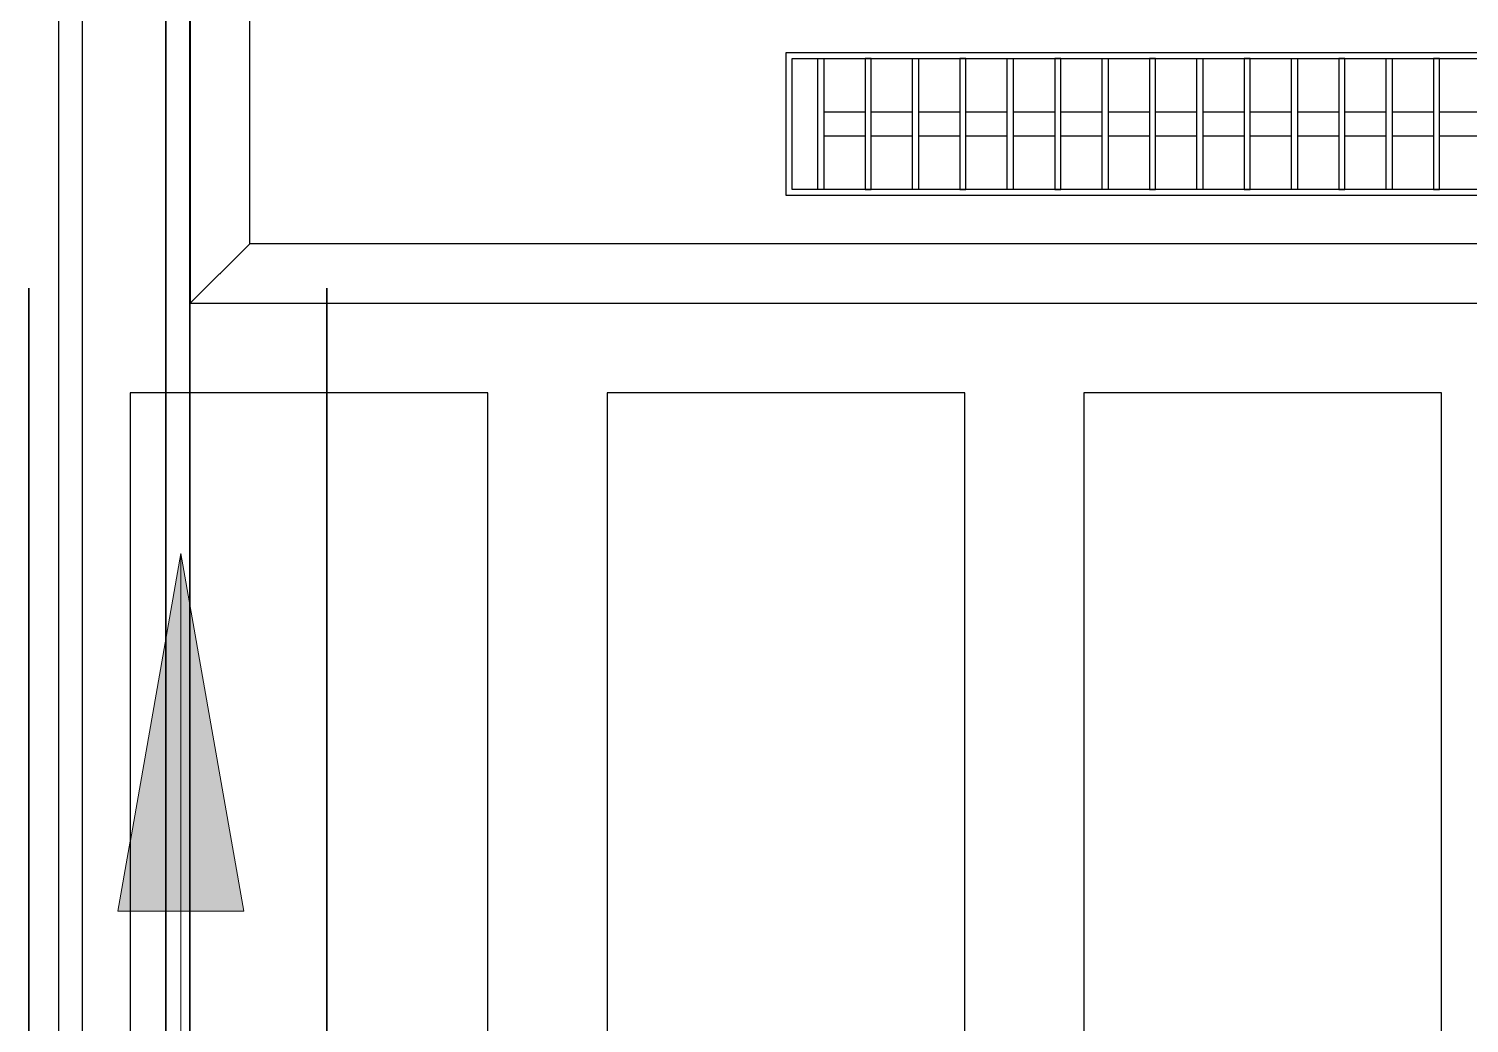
# Model space of a CAD drawing. Header units: millimetres. Extents: x -853432 to -773672, y -18171 to 22484.
# Drawn here: x -825917 to -824709, y -3325 to -2491 of the extents above; entities that cross this region are included whole.
import ezdxf
from ezdxf.xclip import XClip

# ---------------------------------------------------------------- set-up
doc = ezdxf.new("R2010")
doc.units = ezdxf.units.MM
doc.header["$XCLIPFRAME"] = 0
doc.linetypes.add('- SOM Dash 1_8_', pattern=[4.7625, 3.175, -1.5875])
for name, color, linetype in [('000 - WIPEOUT', 250, 'Continuous'), ('001 - ASCESSORIES', 251, 'Continuous'), ('A04_TUBE SERIES', 2, 'Continuous'), ('A11_ALU.SOLID SHEET', 2, 'Continuous')]:
    doc.layers.add(name, color=color, linetype=linetype)
doc.layers.add('G-ANNO-TEXT', color=3, linetype='Continuous', lineweight=9)
doc.layers.add('I-WALL-E', color=2, linetype='Continuous', lineweight=35)

# ---------------------------------------------------------------- blocks, each defined once
blk = doc.blocks.new('*U1046')
blk.add_lwpolyline([(0, -10), (6786.5, -10), (6786.5, 10), (0, 10)], close=True)
blk = doc.blocks.new('*U1051')
at = {"color": 3}
for points in [[(-437.5, 20550), (437.5, 20550), (437.5, 20250), (-437.5, 20250)], [(-437.5, 20150), (437.5, 20150), (437.5, 19850), (-437.5, 19850)], [(-437.5, 19750), (437.5, 19750), (437.5, 19450), (-437.5, 19450)]]:
    blk.add_wipeout(points, dxfattribs=at).dxf.layer = '000 - WIPEOUT'
at = {"layer": 'A11_ALU.SOLID SHEET', "color": 0, "linetype": 'ByBlock'}
for points in [[(-437.5, 20250), (437.5, 20250), (437.5, 20550), (-437.5, 20550)], [(-437.5, 19850), (437.5, 19850), (437.5, 20150), (-437.5, 20150)], [(-437.5, 19450), (437.5, 19450), (437.5, 19750), (-437.5, 19750)]]:
    blk.add_lwpolyline(points, close=True, dxfattribs=at)
blk = doc.blocks.new('*U1213')
at = {"rotation": 270}
blk.add_blockref('*U1046', (-81200, -563.5), dxfattribs=at)
at = {"layer": 'A11_ALU.SOLID SHEET', "color": 0, "linetype": 'ByBlock', "rotation": 90}
blk.add_blockref('*U1051', (-60600, -6813), dxfattribs=at)
blk = doc.blocks.new('*U638')
blk.add_attdef('EXTR.OVL-LENGTH_', (-25, -59.1), '', height=5)
blk.add_wipeout([(-25, 25), (25, -25), (25, 2224.5), (-25, 2174.5)]).dxf.layer = '000 - WIPEOUT'
blk.add_point((0, 0))
at = {"layer": 'A04_TUBE SERIES', "color": 0}
blk.add_lwpolyline([(-25, 25), (25, -25), (25, 2224.5), (-25, 2174.5)], close=True, dxfattribs=at)
blk = doc.blocks.new('*U641')
blk.add_attdef('EXTR.OVL-LENGTH_', (-25, -59.1), '', height=5)
blk.add_wipeout([(-25, 25), (25, -25), (25, 4675), (-25, 4625)]).dxf.layer = '000 - WIPEOUT'
at = {"layer": 'A04_TUBE SERIES', "color": 0}
blk.add_lwpolyline([(-25, 25), (25, -25), (25, 4675), (-25, 4625)], close=True, dxfattribs=at)
blk = doc.blocks.new('*U867')
at = {"color": 1}
blk.add_wipeout([(625, -60), (-625, -60), (-625, 60), (625, 60)], dxfattribs=at).dxf.layer = '000 - WIPEOUT'
at = {"layer": '001 - ASCESSORIES', "color": 0}
blk.add_lwpolyline([(625, -60), (-625, -60), (-625, 60), (625, 60)], close=True, dxfattribs=at)
at = {"layer": '001 - ASCESSORIES'}
for points in [[(620, -55), (-620, -55), (-620, 55), (620, 55)], [(-593.5, -55), (-598.5, -55), (-598.5, 55), (-593.5, 55)], [(-558.8, -55), (-553.8, -55), (-553.8, 55), (-558.8, 55)], [(-514, -55), (-519, -55), (-519, 55), (-514, 55)], [(-479.3, -55), (-474.3, -55), (-474.3, 55), (-479.3, 55)], [(-434.6, -55), (-439.6, -55), (-439.6, 55), (-434.6, 55)], [(-399.8, -55), (-394.8, -55), (-394.8, 55), (-399.8, 55)], [(-355.1, -55), (-360.1, -55), (-360.1, 55), (-355.1, 55)], [(-320.4, -55), (-315.4, -55), (-315.4, 55), (-320.4, 55)], [(-275.6, -55), (-280.6, -55), (-280.6, 55), (-275.6, 55)], [(-240.9, -55), (-235.9, -55), (-235.9, 55), (-240.9, 55)], [(-196.2, -55), (-201.2, -55), (-201.2, 55), (-196.2, 55)], [(-161.4, -55), (-156.4, -55), (-156.4, 55), (-161.4, 55)], [(-116.7, -55), (-121.7, -55), (-121.7, 55), (-116.7, 55)], [(-82, -55), (-77, -55), (-77, 55), (-82, 55)]]:
    blk.add_lwpolyline(points, close=True, dxfattribs=at)
for points in [[(-593.5, 10), (-558.8, 10)], [(-553.8, 10), (-519, 10)], [(-514, 10), (-479.3, 10)], [(-474.3, 10), (-439.6, 10)], [(-434.6, 10), (-399.8, 10)], [(-394.8, 10), (-360.1, 10)], [(-355.1, 10), (-320.4, 10)], [(-315.4, 10), (-280.6, 10)], [(-275.6, 10), (-240.9, 10)], [(-235.9, 10), (-201.2, 10)], [(-196.2, 10), (-161.4, 10)], [(-156.4, 10), (-121.7, 10)], [(-116.7, 10), (-82, 10)], [(-77, 10), (-42.2, 10)], [(-593.5, -10), (-558.8, -10)], [(-553.8, -10), (-519, -10)], [(-514, -10), (-479.3, -10)], [(-474.3, -10), (-439.6, -10)], [(-434.6, -10), (-399.8, -10)], [(-394.8, -10), (-360.1, -10)], [(-355.1, -10), (-320.4, -10)], [(-315.4, -10), (-280.6, -10)], [(-275.6, -10), (-240.9, -10)], [(-235.9, -10), (-201.2, -10)], [(-196.2, -10), (-161.4, -10)], [(-156.4, -10), (-121.7, -10)], [(-116.7, -10), (-82, -10)], [(-77, -10), (-42.2, -10)]]:
    blk.add_lwpolyline(points, dxfattribs=at)
blk = doc.blocks.new('*U1212')
blk.add_blockref('*U867', (-79974.7, -6150))
at = {"layer": 'A11_ALU.SOLID SHEET', "linetype": 'ByBlock', "rotation": 270}
blk.add_blockref('*U638', (-81074.5, -6275.5), dxfattribs=at)
at = {"layer": 'A11_ALU.SOLID SHEET', "linetype": 'ByBlock', "rotation": 180}
blk.add_blockref('*U641', (-81074.5, -1625.5), dxfattribs=at)

msp = doc.modelspace()

# ---------------------------------------------------------------- block references
at = {"layer": 'A11_ALU.SOLID SHEET'}
ref = msp.add_blockref('*U1213', (-744682.4, 3579), dxfattribs=at)
XClip(ref).set_block_clipping_path([(-104690.1238047112, -9620.0029952966), (-34092.6543255156, 14392.9971737705)])

# ---------------------------------------------------------------- next in the draw order: hatches: boundary and pattern name
at = {"layer": 'G-ANNO-TEXT'}
msp.add_hatch(color=7, dxfattribs=at).paths.add_polyline_path([(-825789.8, -2931.5), (-825842.7, -3231.5), (-825736.9, -3231.5)])

# ---------------------------------------------------------------- next in the draw order: linework, layer by layer
at = {"layer": 'G-ANNO-TEXT', "color": 10}
for p, q in [((-825789.8, -2931.5), (-825842.7, -3231.5)), ((-825736.9, -3231.5), (-825789.8, -2931.5)), ((-825789.8, -2931.5), (-825789.8, -13667.9)), ((-825842.7, -3231.5), (-825736.9, -3231.5))]:
    msp.add_line(p, q, dxfattribs=at)

# ---------------------------------------------------------------- next in the draw order: block references
ref = msp.add_blockref('*U1212', (-744682.4, 3579))
XClip(ref).set_block_clipping_path([(-104690.1238047112, -9620.0029952966), (-34092.6543255156, 14392.9971737705)])

# ---------------------------------------------------------------- next in the draw order: linework, layer by layer
at = {"layer": 'I-WALL-E'}
for p, q in [((-825802.4, 3015.5), (-825802.4, -3771)), ((-825782.4, -3771), (-825782.4, 3015.5)), ((-825802.4, -3771), (-825802.4, -2708.7)), ((-825782.4, -2708.7), (-825782.4, -3771))]:
    msp.add_line(p, q, dxfattribs=at)
at = {"layer": 'I-WALL-E', "color": 8, "linetype": '- SOM Dash 1_8_'}
for p, q in [((-825917.4, -2708.7), (-825917.4, -3771)), ((-825917.4, -3771), (-825917.4, -2708.7)), ((-825667.4, -2708.7), (-825667.4, -3771)), ((-825667.4, -3771), (-825667.4, -2708.7))]:
    msp.add_line(p, q, dxfattribs=at)

doc.saveas('drawing.dxf')
